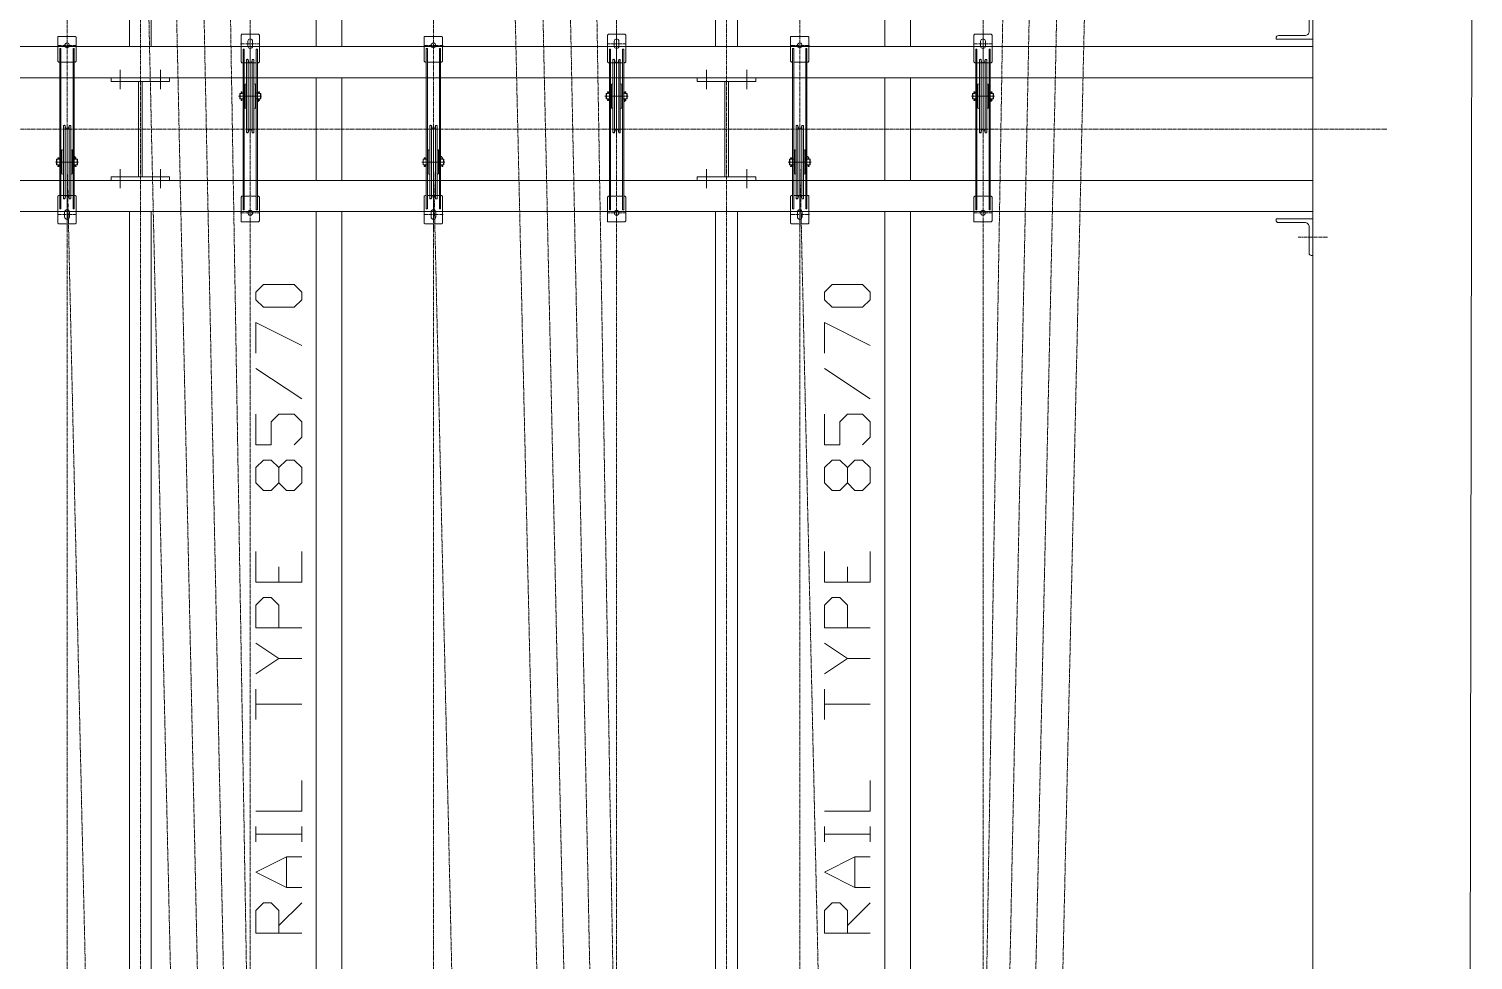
# Model space of a CAD drawing. Header units: millimetres. Extents: x 53635 to 142317, y 101101 to 147193.
# Drawn here: x 73712 to 77653, y 117454 to 119995 of the extents above; entities that cross this region are included whole.
import ezdxf

# ---------------------------------------------------------------- set-up
doc = ezdxf.new("R2010")
doc.units = ezdxf.units.MM
doc.header["$LTSCALE"] = 0.5
doc.header["$MEASUREMENT"] = 0
doc.linetypes.add('AXES2', pattern=[28.575, 19.05, -3.175, 3.175, -3.175])
doc.layers.get('0').update_dxf_attribs({"lineweight": 0})
for name, color, linetype, lineweight in [('-AXE', 1, 'AXES2', 0), ('-beton', 6, 'Continuous', 0), ('-fort', 7, 'Continuous', 0), ('AXE', 1, 'AXES2', 0), ('FORT', 7, 'Continuous', 0)]:
    doc.layers.add(name, color=color, linetype=linetype, lineweight=lineweight)

msp = doc.modelspace()

# ---------------------------------------------------------------- linework, layer by layer
at = {"layer": '-AXE'}
for p, q in [((74015.9, 121723.73), (74015.9, 105730.21)), ((75615.9, 121723.73), (75615.9, 105730.21)), ((70604.5, 119721.59), (77418.31, 119721.59)), ((77175.88, 119426.59), (77256.21, 119426.59))]:
    msp.add_line(p, q, dxfattribs=at)
at = {"layer": '-beton'}
for p, q in [((77626.32, 104896.59), (77653.47, 122516.59)), ((77215.89, 105296.59), (77215.89, 122146.59))]:
    msp.add_line(p, q, dxfattribs=at)
at = {"layer": '-fort'}
for p, q in [((73985.9, 120951.59), (73985.9, 119946.59)), ((74045.9, 120951.59), (74045.9, 119946.59)), ((75585.9, 120951.59), (75585.9, 119946.59)), ((75645.9, 120951.59), (75645.9, 119946.59)), ((70815.89, 119946.59), (77215.89, 119946.59)), ((73960.9, 119883.16), (73960.9, 119830.96)), ((74070.9, 119883.16), (74070.9, 119830.96)), ((75560.9, 119883.16), (75560.9, 119830.96)), ((75670.9, 119883.16), (75670.9, 119830.96)), ((70815.89, 119861.59), (77215.89, 119861.59)), ((73935.9, 119861.59), (73935.9, 119851.59)), ((73935.9, 119851.59), (74095.9, 119851.59)), ((74010.9, 119851.59), (74010.9, 119591.59)), ((74020.9, 119851.59), (74020.9, 119591.59)), ((74095.9, 119861.59), (74095.9, 119851.59)), ((75535.9, 119861.59), (75535.9, 119851.59)), ((75535.9, 119851.59), (75695.9, 119851.59)), ((75610.9, 119851.59), (75610.9, 119591.59)), ((75620.9, 119851.59), (75620.9, 119591.59)), ((75695.9, 119861.59), (75695.9, 119851.59)), ((73960.9, 119560.01), (73960.9, 119612.21)), ((74070.9, 119560.01), (74070.9, 119612.21)), ((75560.9, 119560.01), (75560.9, 119612.21)), ((75670.9, 119560.01), (75670.9, 119612.21)), ((70815.89, 119581.59), (77215.89, 119581.59)), ((73935.9, 119591.59), (74095.9, 119591.59)), ((73935.9, 119581.59), (73935.9, 119591.59)), ((74095.9, 119581.59), (74095.9, 119591.59)), ((75535.9, 119581.59), (75535.9, 119591.59)), ((75535.9, 119591.59), (75695.9, 119591.59)), ((75695.9, 119581.59), (75695.9, 119591.59)), ((70815.89, 119496.59), (77215.89, 119496.59)), ((73985.9, 119496.59), (73985.9, 116946.59)), ((74045.9, 119496.59), (74045.9, 116946.59)), ((75585.9, 119496.59), (75585.9, 116946.59)), ((75645.9, 119496.59), (75645.9, 116946.59))]:
    msp.add_line(p, q, dxfattribs=at)
for points in [[(77205.9, 120060.59, -0.4142136), (77211.9, 120066.59), (77215.9, 120066.59), (77215.9, 119966.59), (77115.9, 119966.59), (77115.9, 119970.59, -0.4142136), (77121.9, 119976.59), (77193.9, 119976.59, 0.4142136), (77205.9, 119988.59)], [(77205.9, 119382.59, 0.4142136), (77211.9, 119376.59), (77215.9, 119376.59), (77215.9, 119476.59), (77115.9, 119476.59), (77115.9, 119472.59, 0.4142136), (77121.9, 119466.59), (77193.9, 119466.59, -0.4142136), (77205.9, 119454.59)]]:
    msp.add_lwpolyline(points, format="xyb", close=True, dxfattribs=at)
at = {"linetype": 'ByBlock', "flags": 128}
for points in [[(74456.36, 119255.96), (74456.36, 119276.79), (74435.53, 119297.63), (74352.19, 119297.63), (74331.36, 119276.79), (74331.36, 119255.96), (74352.19, 119235.13), (74435.53, 119235.13), (74456.36, 119255.96)], [(76008.04, 119255.96), (76008.04, 119276.79), (75987.2, 119297.63), (75903.87, 119297.63), (75883.04, 119276.79), (75883.04, 119255.96), (75903.87, 119235.13), (75987.2, 119235.13), (76008.04, 119255.96)], [(74331.36, 119110.13), (74331.36, 119193.46), (74456.36, 119130.96)], [(75883.04, 119110.13), (75883.04, 119193.46), (76008.04, 119130.96)], [(74456.36, 118985.13), (74331.36, 119068.46)], [(76008.04, 118985.13), (75883.04, 119068.46)], [(74435.53, 118860.13), (74456.36, 118880.96), (74456.36, 118922.63), (74435.53, 118943.46), (74393.86, 118943.46), (74373.03, 118922.63), (74373.03, 118860.13), (74331.36, 118860.13), (74331.36, 118943.46)], [(75987.2, 118860.13), (76008.04, 118880.96), (76008.04, 118922.63), (75987.2, 118943.46), (75945.54, 118943.46), (75924.7, 118922.63), (75924.7, 118860.13), (75883.04, 118860.13), (75883.04, 118943.46)], [(74456.36, 118755.96), (74456.36, 118797.63), (74435.53, 118818.46), (74414.69, 118818.46), (74393.86, 118797.63), (74393.86, 118755.96), (74373.03, 118735.13), (74352.19, 118735.13), (74331.36, 118755.96), (74331.36, 118797.63), (74352.19, 118818.46), (74373.03, 118818.46), (74393.86, 118797.63)], [(76008.04, 118755.96), (76008.04, 118797.63), (75987.2, 118818.46), (75966.37, 118818.46), (75945.54, 118797.63), (75945.54, 118755.96), (75924.7, 118735.13), (75903.87, 118735.13), (75883.04, 118755.96), (75883.04, 118797.63), (75903.87, 118818.46), (75924.7, 118818.46), (75945.54, 118797.63)], [(74456.36, 118568.46), (74456.36, 118485.13), (74331.36, 118485.13), (74331.36, 118568.46)], [(76008.04, 118568.46), (76008.04, 118485.13), (75883.04, 118485.13), (75883.04, 118568.46)], [(74456.36, 118360.13), (74331.36, 118360.13), (74331.36, 118422.63), (74352.19, 118443.46), (74373.03, 118443.46), (74393.86, 118422.63), (74393.86, 118360.13)], [(76008.04, 118360.13), (75883.04, 118360.13), (75883.04, 118422.63), (75903.87, 118443.46), (75924.7, 118443.46), (75945.54, 118422.63), (75945.54, 118360.13)], [(74331.36, 118235.13), (74393.86, 118276.79), (74456.36, 118276.79)], [(75883.04, 118235.13), (75945.54, 118276.79), (76008.04, 118276.79)], [(74456.36, 118151.79), (74331.36, 118151.79)], [(76008.04, 118151.79), (75883.04, 118151.79)], [(74331.36, 117860.13), (74456.36, 117860.13), (74456.36, 117943.46)], [(75883.04, 117860.13), (76008.04, 117860.13), (76008.04, 117943.46)], [(74456.36, 117776.79), (74456.36, 117818.46)], [(76008.04, 117776.79), (76008.04, 117818.46)], [(74456.36, 117651.79), (74414.69, 117651.79), (74331.36, 117693.46), (74414.69, 117735.13), (74456.36, 117735.13)], [(76008.04, 117651.79), (75966.37, 117651.79), (75883.04, 117693.46), (75966.37, 117735.13), (76008.04, 117735.13)], [(74456.36, 117526.79), (74331.36, 117526.79), (74331.36, 117589.29), (74352.19, 117610.13), (74373.03, 117610.13), (74393.86, 117589.29), (74393.86, 117526.79)], [(76008.04, 117526.79), (75883.04, 117526.79), (75883.04, 117589.29), (75903.87, 117610.13), (75924.7, 117610.13), (75945.54, 117589.29), (75945.54, 117526.79)]]:
    msp.add_lwpolyline(points, dxfattribs=at)
at = {"linetype": 'ByBlock'}
for points in [[(74393.86, 118755.96), (74414.69, 118735.13), (74435.53, 118735.13), (74456.36, 118755.96)], [(75945.54, 118755.96), (75966.37, 118735.13), (75987.2, 118735.13), (76008.04, 118755.96)], [(74393.86, 118485.13), (74393.86, 118526.79)], [(75945.54, 118485.13), (75945.54, 118526.79)], [(74393.86, 118276.79), (74331.36, 118318.46)], [(75945.54, 118276.79), (75883.04, 118318.46)], [(74331.36, 118110.13), (74331.36, 118193.46)], [(75883.04, 118110.13), (75883.04, 118193.46)], [(74331.36, 117776.79), (74331.36, 117818.46)], [(74456.36, 117797.63), (74331.36, 117797.63)], [(75883.04, 117776.79), (75883.04, 117818.46)], [(76008.04, 117797.63), (75883.04, 117797.63)], [(74414.69, 117651.79), (74414.69, 117735.13)], [(75966.37, 117651.79), (75966.37, 117735.13)], [(74393.86, 117547.63), (74456.36, 117610.13)], [(75945.54, 117547.63), (76008.04, 117610.13)]]:
    msp.add_lwpolyline(points, dxfattribs=at)
at = {"layer": 'AXE'}
for p, q in [((74315.89, 121521.59), (74315.89, 106721.59)), ((75315.89, 121521.59), (75315.89, 106721.59)), ((76315.89, 121521.59), (76315.89, 106721.59)), ((74315.89, 107811.59), (74007.89, 121409.09)), ((74084.89, 121409.09), (74315.89, 110811.59)), ((74315.89, 113811.59), (74161.89, 121409.09)), ((74238.89, 121409.09), (74315.89, 116811.59)), ((75315.89, 107811.59), (75007.89, 121409.09)), ((75084.89, 121409.09), (75315.89, 110811.59)), ((75315.89, 113811.59), (75161.89, 121409.09)), ((75238.89, 121409.09), (75315.89, 116811.59)), ((76315.89, 107811.59), (76623.89, 121409.09)), ((76546.89, 121409.09), (76315.89, 110811.59)), ((76315.89, 113811.59), (76469.89, 121409.09)), ((76392.89, 121409.09), (76315.89, 116811.59)), ((73815.89, 120721.59), (73815.89, 105921.59)), ((74815.89, 120721.59), (74815.89, 105921.59)), ((75815.89, 120721.59), (75815.89, 105921.59)), ((74315.79, 119879.41), (74315.79, 119994.96)), ((75315.79, 119879.41), (75315.79, 119994.96)), ((76315.79, 119879.41), (76315.79, 119994.96)), ((73842.07, 119950.09), (73789.52, 119950.09)), ((74342.07, 119954.59), (74289.52, 119954.59)), ((74842.07, 119950.09), (74789.52, 119950.09)), ((75342.07, 119954.59), (75289.52, 119954.59)), ((75842.07, 119950.09), (75789.52, 119950.09)), ((76342.07, 119954.59), (76289.52, 119954.59)), ((73815.89, 119631.59), (74123.89, 106034.09)), ((74815.89, 119631.59), (75123.89, 106034.09)), ((75815.89, 119631.59), (76123.89, 106034.09)), ((73815.79, 119563.76), (73815.79, 119448.21)), ((74815.79, 119563.76), (74815.79, 119448.21)), ((75815.79, 119563.76), (75815.79, 119448.21)), ((73842.07, 119488.59), (73789.52, 119488.59)), ((74342.07, 119493.09), (74289.52, 119493.09)), ((74842.07, 119488.59), (74789.52, 119488.59)), ((75342.07, 119493.09), (75289.52, 119493.09)), ((75842.07, 119488.59), (75789.52, 119488.59)), ((76342.07, 119493.09), (76289.52, 119493.09))]:
    msp.add_line(p, q, dxfattribs=at)
at = {"layer": 'FORT'}
for p, q in [((74496.15, 120046.59), (74496.15, 119946.59)), ((74566.15, 120046.59), (74566.15, 119946.59)), ((76047.82, 120046.59), (76047.82, 119946.59)), ((76117.82, 120046.59), (76117.82, 119946.59)), ((73838.29, 119974.59), (73790.79, 119974.59)), ((73790.79, 119974.59), (73790.79, 119907.09)), ((73840.79, 119972.09), (73838.29, 119974.59)), ((73840.79, 119907.09), (73840.79, 119972.09)), ((74290.79, 119978.09), (74293.29, 119980.59)), ((74290.79, 119978.09), (74290.79, 119905.09)), ((74338.29, 119980.59), (74293.29, 119980.59)), ((74309.29, 119948.09), (74309.29, 119961.09)), ((74322.29, 119948.09), (74322.29, 119961.09)), ((74340.79, 119978.09), (74338.29, 119980.59)), ((74340.79, 119905.09), (74340.79, 119978.09)), ((74838.29, 119974.59), (74790.79, 119974.59)), ((74790.79, 119974.59), (74790.79, 119907.09)), ((74840.79, 119972.09), (74838.29, 119974.59)), ((74840.79, 119907.09), (74840.79, 119972.09)), ((75290.79, 119978.09), (75293.29, 119980.59)), ((75290.79, 119978.09), (75290.79, 119905.09)), ((75338.29, 119980.59), (75293.29, 119980.59)), ((75309.29, 119948.09), (75309.29, 119961.09)), ((75322.29, 119948.09), (75322.29, 119961.09)), ((75340.79, 119978.09), (75338.29, 119980.59)), ((75340.79, 119905.09), (75340.79, 119978.09)), ((75838.29, 119974.59), (75790.79, 119974.59)), ((75790.79, 119974.59), (75790.79, 119907.09)), ((75840.79, 119972.09), (75838.29, 119974.59)), ((75840.79, 119907.09), (75840.79, 119972.09)), ((76290.79, 119978.09), (76293.29, 119980.59)), ((76290.79, 119978.09), (76290.79, 119905.09)), ((76338.29, 119980.59), (76293.29, 119980.59)), ((76309.29, 119948.09), (76309.29, 119961.09)), ((76322.29, 119948.09), (76322.29, 119961.09)), ((76340.79, 119978.09), (76338.29, 119980.59)), ((76340.79, 119905.09), (76340.79, 119978.09)), ((73796.29, 119503.59), (73796.29, 119941.59)), ((73799.29, 119941.59), (73796.29, 119941.59)), ((73799.29, 119503.59), (73799.29, 119941.59)), ((73832.29, 119503.59), (73832.29, 119941.59)), ((73835.29, 119941.59), (73832.29, 119941.59)), ((73835.29, 119503.59), (73835.29, 119941.59)), ((74296.29, 119939.59), (74296.29, 119501.59)), ((74296.29, 119939.59), (74299.29, 119939.59)), ((74299.29, 119939.59), (74299.29, 119501.59)), ((74305.89, 119811.59), (74305.89, 119910.59)), ((74306.89, 119911.59), (74309.38, 119911.59)), ((74310.34, 119714.09), (74310.34, 119910.84)), ((74312.03, 119904.55), (74310.34, 119910.84)), ((74319.76, 119904.55), (74321.44, 119910.84)), ((74321.44, 119714.09), (74321.44, 119910.84)), ((74322.41, 119911.59), (74324.89, 119911.59)), ((74325.89, 119712.59), (74325.89, 119910.59)), ((74332.29, 119939.59), (74332.29, 119501.59)), ((74332.29, 119939.59), (74335.29, 119939.59)), ((74335.29, 119939.59), (74335.29, 119501.59)), ((74796.29, 119503.59), (74796.29, 119941.59)), ((74799.29, 119941.59), (74796.29, 119941.59)), ((74799.29, 119503.59), (74799.29, 119941.59)), ((74832.29, 119503.59), (74832.29, 119941.59)), ((74835.29, 119941.59), (74832.29, 119941.59)), ((74835.29, 119503.59), (74835.29, 119941.59)), ((75296.29, 119939.59), (75296.29, 119501.59)), ((75296.29, 119939.59), (75299.29, 119939.59)), ((75299.29, 119939.59), (75299.29, 119501.59)), ((75305.89, 119811.59), (75305.89, 119910.59)), ((75306.89, 119911.59), (75309.38, 119911.59)), ((75310.34, 119714.09), (75310.34, 119910.84)), ((75312.03, 119904.55), (75310.34, 119910.84)), ((75319.76, 119904.55), (75321.44, 119910.84)), ((75321.44, 119714.09), (75321.44, 119910.84)), ((75322.41, 119911.59), (75324.89, 119911.59)), ((75325.89, 119712.59), (75325.89, 119910.59)), ((75332.29, 119939.59), (75332.29, 119501.59)), ((75332.29, 119939.59), (75335.29, 119939.59)), ((75335.29, 119939.59), (75335.29, 119501.59)), ((75796.29, 119503.59), (75796.29, 119941.59)), ((75799.29, 119941.59), (75796.29, 119941.59)), ((75799.29, 119503.59), (75799.29, 119941.59)), ((75832.29, 119503.59), (75832.29, 119941.59)), ((75835.29, 119941.59), (75832.29, 119941.59)), ((75835.29, 119503.59), (75835.29, 119941.59)), ((76296.29, 119939.59), (76296.29, 119501.59)), ((76296.29, 119939.59), (76299.29, 119939.59)), ((76299.29, 119939.59), (76299.29, 119501.59)), ((76305.89, 119811.59), (76305.89, 119910.59)), ((76306.89, 119911.59), (76309.38, 119911.59)), ((76310.34, 119714.09), (76310.34, 119910.84)), ((76312.03, 119904.55), (76310.34, 119910.84)), ((76319.76, 119904.55), (76321.44, 119910.84)), ((76321.44, 119714.09), (76321.44, 119910.84)), ((76322.41, 119911.59), (76324.89, 119911.59)), ((76325.89, 119712.59), (76325.89, 119910.59)), ((76332.29, 119939.59), (76332.29, 119501.59)), ((76332.29, 119939.59), (76335.29, 119939.59)), ((76335.29, 119939.59), (76335.29, 119501.59)), ((73793.29, 119904.59), (73790.79, 119907.09)), ((73793.29, 119904.59), (73796.29, 119904.59)), ((73799.29, 119904.59), (73832.29, 119904.59)), ((73835.29, 119904.59), (73838.29, 119904.59)), ((73838.29, 119904.59), (73840.79, 119907.09)), ((74293.29, 119902.59), (74290.79, 119905.09)), ((74293.29, 119902.59), (74296.29, 119902.59)), ((74299.29, 119902.59), (74332.29, 119902.59)), ((74335.29, 119902.59), (74338.29, 119902.59)), ((74338.29, 119902.59), (74340.79, 119905.09)), ((74793.29, 119904.59), (74790.79, 119907.09)), ((74793.29, 119904.59), (74796.29, 119904.59)), ((74799.29, 119904.59), (74832.29, 119904.59)), ((74835.29, 119904.59), (74838.29, 119904.59)), ((74838.29, 119904.59), (74840.79, 119907.09)), ((75293.29, 119902.59), (75290.79, 119905.09)), ((75293.29, 119902.59), (75296.29, 119902.59)), ((75299.29, 119902.59), (75332.29, 119902.59)), ((75335.29, 119902.59), (75338.29, 119902.59)), ((75338.29, 119902.59), (75340.79, 119905.09)), ((75793.29, 119904.59), (75790.79, 119907.09)), ((75793.29, 119904.59), (75796.29, 119904.59)), ((75799.29, 119904.59), (75832.29, 119904.59)), ((75835.29, 119904.59), (75838.29, 119904.59)), ((75838.29, 119904.59), (75840.79, 119907.09)), ((76293.29, 119902.59), (76290.79, 119905.09)), ((76293.29, 119902.59), (76296.29, 119902.59)), ((76299.29, 119902.59), (76332.29, 119902.59)), ((76335.29, 119902.59), (76338.29, 119902.59)), ((76338.29, 119902.59), (76340.79, 119905.09)), ((74301.89, 119844.09), (74305.89, 119845.16)), ((74301.89, 119811.59), (74301.89, 119844.09)), ((74329.89, 119844.09), (74325.89, 119845.16)), ((74329.89, 119811.59), (74329.89, 119844.09)), ((74496.15, 119861.59), (74496.15, 119581.59)), ((74566.15, 119861.59), (74566.15, 119581.59)), ((75301.89, 119844.09), (75305.89, 119845.16)), ((75301.89, 119811.59), (75301.89, 119844.09)), ((75329.89, 119844.09), (75325.89, 119845.16)), ((75329.89, 119811.59), (75329.89, 119844.09)), ((76047.82, 119861.59), (76047.82, 119581.59)), ((76117.82, 119861.59), (76117.82, 119581.59)), ((76301.89, 119844.09), (76305.89, 119845.16)), ((76301.89, 119811.59), (76301.89, 119844.09)), ((76329.89, 119844.09), (76325.89, 119845.16)), ((76329.89, 119811.59), (76329.89, 119844.09)), ((74288.24, 119819.09), (74287.39, 119818.21)), ((74287.39, 119818.21), (74287.39, 119804.96)), ((74288.24, 119804.09), (74287.39, 119804.96)), ((74288.24, 119804.09), (74288.24, 119819.09)), ((74293.39, 119819.09), (74288.24, 119819.09)), ((74293.39, 119804.09), (74288.24, 119804.09)), ((74290.68, 119823.41), (74290.68, 119822.6)), ((74293.36, 119823.41), (74290.68, 119823.41)), ((74290.68, 119822.6), (74292.6, 119822.6)), ((74292.6, 119821.36), (74290.68, 119819.94)), ((74290.68, 119819.94), (74291.18, 119819.1)), ((74290.68, 119803.23), (74291.18, 119804.07)), ((74292.6, 119801.81), (74290.68, 119803.23)), ((74290.68, 119800.57), (74292.6, 119800.57)), ((74290.68, 119799.76), (74290.68, 119800.57)), ((74293.36, 119799.76), (74290.68, 119799.76)), ((74291.23, 119819.18), (74293.36, 119820.68)), ((74291.23, 119803.99), (74293.36, 119802.49)), ((74292.6, 119822.6), (74292.6, 119821.36)), ((74292.6, 119800.57), (74292.6, 119801.81)), ((74293.36, 119820.68), (74293.36, 119823.41)), ((74293.36, 119802.49), (74293.36, 119799.76)), ((74299.39, 119819.19), (74293.39, 119819.19)), ((74299.39, 119803.99), (74293.39, 119803.99)), ((74301.99, 119823.09), (74299.49, 119823.09)), ((74301.99, 119800.09), (74299.49, 119800.09)), ((74301.89, 119811.59), (74301.89, 119779.09)), ((74305.89, 119811.59), (74305.89, 119712.59)), ((74329.79, 119823.09), (74332.29, 119823.09)), ((74329.79, 119800.09), (74332.29, 119800.09)), ((74329.89, 119811.59), (74329.89, 119779.09)), ((74338.39, 119819.19), (74332.39, 119819.19)), ((74338.39, 119803.99), (74332.39, 119803.99)), ((74338.39, 119796.59), (74335.39, 119796.59)), ((74343.55, 119819.09), (74338.39, 119819.09)), ((74343.55, 119804.09), (74338.39, 119804.09)), ((74338.39, 119797.08), (74338.39, 119803.98)), ((74338.43, 119820.57), (74338.43, 119823.31)), ((74338.43, 119823.31), (74341.11, 119823.31)), ((74340.56, 119819.08), (74338.43, 119820.57)), ((74340.56, 119803.88), (74338.43, 119802.38)), ((74338.43, 119802.38), (74338.43, 119799.65)), ((74338.43, 119799.65), (74341.11, 119799.65)), ((74339.19, 119822.49), (74339.19, 119821.26)), ((74341.11, 119822.49), (74339.19, 119822.49)), ((74339.19, 119821.26), (74341.11, 119819.84)), ((74339.19, 119801.7), (74341.11, 119803.12)), ((74339.19, 119800.46), (74339.19, 119801.7)), ((74341.11, 119800.46), (74339.19, 119800.46)), ((74341.11, 119819.84), (74340.61, 119819)), ((74341.11, 119803.12), (74340.61, 119803.96)), ((74341.11, 119823.31), (74341.11, 119822.49)), ((74341.11, 119799.65), (74341.11, 119800.46)), ((74343.55, 119804.09), (74343.55, 119819.09)), ((74343.55, 119804.09), (74343.55, 119819.09)), ((74343.55, 119819.09), (74344.39, 119818.21)), ((74343.55, 119804.09), (74344.39, 119804.96)), ((74344.39, 119818.21), (74344.39, 119804.96)), ((75288.24, 119819.09), (75287.39, 119818.21)), ((75287.39, 119818.21), (75287.39, 119804.96)), ((75288.24, 119804.09), (75287.39, 119804.96)), ((75288.24, 119804.09), (75288.24, 119819.09)), ((75293.39, 119819.09), (75288.24, 119819.09)), ((75293.39, 119804.09), (75288.24, 119804.09)), ((75290.68, 119823.41), (75290.68, 119822.6)), ((75293.36, 119823.41), (75290.68, 119823.41)), ((75290.68, 119822.6), (75292.6, 119822.6)), ((75292.6, 119821.36), (75290.68, 119819.94)), ((75290.68, 119819.94), (75291.18, 119819.1)), ((75290.68, 119803.23), (75291.18, 119804.07)), ((75292.6, 119801.81), (75290.68, 119803.23)), ((75290.68, 119800.57), (75292.6, 119800.57)), ((75290.68, 119799.76), (75290.68, 119800.57)), ((75293.36, 119799.76), (75290.68, 119799.76)), ((75291.23, 119819.18), (75293.36, 119820.68)), ((75291.23, 119803.99), (75293.36, 119802.49)), ((75292.6, 119822.6), (75292.6, 119821.36)), ((75292.6, 119800.57), (75292.6, 119801.81)), ((75293.36, 119820.68), (75293.36, 119823.41)), ((75293.36, 119802.49), (75293.36, 119799.76)), ((75299.39, 119819.19), (75293.39, 119819.19)), ((75299.39, 119803.99), (75293.39, 119803.99)), ((75301.99, 119823.09), (75299.49, 119823.09)), ((75301.99, 119800.09), (75299.49, 119800.09)), ((75301.89, 119811.59), (75301.89, 119779.09)), ((75305.89, 119811.59), (75305.89, 119712.59)), ((75329.79, 119823.09), (75332.29, 119823.09)), ((75329.79, 119800.09), (75332.29, 119800.09)), ((75329.89, 119811.59), (75329.89, 119779.09)), ((75338.39, 119819.19), (75332.39, 119819.19)), ((75338.39, 119803.99), (75332.39, 119803.99)), ((75338.39, 119796.59), (75335.39, 119796.59)), ((75343.55, 119819.09), (75338.39, 119819.09)), ((75343.55, 119804.09), (75338.39, 119804.09)), ((75338.39, 119797.08), (75338.39, 119803.98)), ((75338.43, 119820.57), (75338.43, 119823.31)), ((75338.43, 119823.31), (75341.11, 119823.31)), ((75340.56, 119819.08), (75338.43, 119820.57)), ((75340.56, 119803.88), (75338.43, 119802.38)), ((75338.43, 119802.38), (75338.43, 119799.65)), ((75338.43, 119799.65), (75341.11, 119799.65)), ((75339.19, 119822.49), (75339.19, 119821.26)), ((75341.11, 119822.49), (75339.19, 119822.49)), ((75339.19, 119821.26), (75341.11, 119819.84)), ((75339.19, 119801.7), (75341.11, 119803.12)), ((75339.19, 119800.46), (75339.19, 119801.7)), ((75341.11, 119800.46), (75339.19, 119800.46)), ((75341.11, 119819.84), (75340.61, 119819)), ((75341.11, 119803.12), (75340.61, 119803.96)), ((75341.11, 119823.31), (75341.11, 119822.49)), ((75341.11, 119799.65), (75341.11, 119800.46)), ((75343.55, 119804.09), (75343.55, 119819.09)), ((75343.55, 119804.09), (75343.55, 119819.09)), ((75343.55, 119819.09), (75344.39, 119818.21)), ((75343.55, 119804.09), (75344.39, 119804.96)), ((75344.39, 119818.21), (75344.39, 119804.96)), ((76288.24, 119819.09), (76287.39, 119818.21)), ((76287.39, 119818.21), (76287.39, 119804.96)), ((76288.24, 119804.09), (76287.39, 119804.96)), ((76288.24, 119804.09), (76288.24, 119819.09)), ((76293.39, 119819.09), (76288.24, 119819.09)), ((76293.39, 119804.09), (76288.24, 119804.09)), ((76290.68, 119823.41), (76290.68, 119822.6)), ((76293.36, 119823.41), (76290.68, 119823.41)), ((76290.68, 119822.6), (76292.6, 119822.6)), ((76292.6, 119821.36), (76290.68, 119819.94)), ((76290.68, 119819.94), (76291.18, 119819.1)), ((76290.68, 119803.23), (76291.18, 119804.07)), ((76292.6, 119801.81), (76290.68, 119803.23)), ((76290.68, 119800.57), (76292.6, 119800.57)), ((76290.68, 119799.76), (76290.68, 119800.57)), ((76293.36, 119799.76), (76290.68, 119799.76)), ((76291.23, 119819.18), (76293.36, 119820.68)), ((76291.23, 119803.99), (76293.36, 119802.49)), ((76292.6, 119822.6), (76292.6, 119821.36)), ((76292.6, 119800.57), (76292.6, 119801.81)), ((76293.36, 119820.68), (76293.36, 119823.41)), ((76293.36, 119802.49), (76293.36, 119799.76)), ((76299.39, 119819.19), (76293.39, 119819.19)), ((76299.39, 119803.99), (76293.39, 119803.99)), ((76301.99, 119823.09), (76299.49, 119823.09)), ((76301.99, 119800.09), (76299.49, 119800.09)), ((76301.89, 119811.59), (76301.89, 119779.09)), ((76305.89, 119811.59), (76305.89, 119712.59)), ((76329.79, 119823.09), (76332.29, 119823.09)), ((76329.79, 119800.09), (76332.29, 119800.09)), ((76329.89, 119811.59), (76329.89, 119779.09)), ((76338.39, 119819.19), (76332.39, 119819.19)), ((76338.39, 119803.99), (76332.39, 119803.99)), ((76338.39, 119796.59), (76335.39, 119796.59)), ((76343.55, 119819.09), (76338.39, 119819.09)), ((76343.55, 119804.09), (76338.39, 119804.09)), ((76338.39, 119797.08), (76338.39, 119803.98)), ((76338.43, 119820.57), (76338.43, 119823.31)), ((76338.43, 119823.31), (76341.11, 119823.31)), ((76340.56, 119819.08), (76338.43, 119820.57)), ((76340.56, 119803.88), (76338.43, 119802.38)), ((76338.43, 119802.38), (76338.43, 119799.65)), ((76338.43, 119799.65), (76341.11, 119799.65)), ((76339.19, 119822.49), (76339.19, 119821.26)), ((76341.11, 119822.49), (76339.19, 119822.49)), ((76339.19, 119821.26), (76341.11, 119819.84)), ((76339.19, 119801.7), (76341.11, 119803.12)), ((76339.19, 119800.46), (76339.19, 119801.7)), ((76341.11, 119800.46), (76339.19, 119800.46)), ((76341.11, 119819.84), (76340.61, 119819)), ((76341.11, 119803.12), (76340.61, 119803.96)), ((76341.11, 119823.31), (76341.11, 119822.49)), ((76341.11, 119799.65), (76341.11, 119800.46)), ((76343.55, 119804.09), (76343.55, 119819.09)), ((76343.55, 119804.09), (76343.55, 119819.09)), ((76343.55, 119819.09), (76344.39, 119818.21)), ((76343.55, 119804.09), (76344.39, 119804.96)), ((76344.39, 119818.21), (76344.39, 119804.96)), ((74301.89, 119779.09), (74305.89, 119778.01)), ((74305.89, 119778.01), (74305.89, 119739.84)), ((74329.89, 119779.09), (74325.89, 119778.01)), ((75301.89, 119779.09), (75305.89, 119778.01)), ((75305.89, 119778.01), (75305.89, 119739.84)), ((75329.89, 119779.09), (75325.89, 119778.01)), ((76301.89, 119779.09), (76305.89, 119778.01)), ((76305.89, 119778.01), (76305.89, 119739.84)), ((76329.89, 119779.09), (76325.89, 119778.01)), ((73805.89, 119631.59), (73805.89, 119730.59)), ((73806.89, 119731.59), (73809.38, 119731.59)), ((73812.03, 119724.55), (73810.34, 119730.84)), ((73810.34, 119729.09), (73810.34, 119532.33)), ((73819.76, 119724.55), (73821.44, 119730.84)), ((73821.44, 119729.09), (73821.44, 119532.33)), ((73822.41, 119731.59), (73824.89, 119731.59)), ((73825.89, 119730.59), (73825.89, 119532.59)), ((74306.89, 119711.59), (74309.38, 119711.59)), ((74312.03, 119718.62), (74310.34, 119712.33)), ((74319.76, 119718.62), (74321.44, 119712.33)), ((74322.41, 119711.59), (74324.89, 119711.59)), ((74805.89, 119631.59), (74805.89, 119730.59)), ((74806.89, 119731.59), (74809.38, 119731.59)), ((74812.03, 119724.55), (74810.34, 119730.84)), ((74810.34, 119729.09), (74810.34, 119532.33)), ((74819.76, 119724.55), (74821.44, 119730.84)), ((74821.44, 119729.09), (74821.44, 119532.33)), ((74822.41, 119731.59), (74824.89, 119731.59)), ((74825.89, 119730.59), (74825.89, 119532.59)), ((75306.89, 119711.59), (75309.38, 119711.59)), ((75312.03, 119718.62), (75310.34, 119712.33)), ((75319.76, 119718.62), (75321.44, 119712.33)), ((75322.41, 119711.59), (75324.89, 119711.59)), ((75805.89, 119631.59), (75805.89, 119730.59)), ((75806.89, 119731.59), (75809.38, 119731.59)), ((75812.03, 119724.55), (75810.34, 119730.84)), ((75810.34, 119729.09), (75810.34, 119532.33)), ((75819.76, 119724.55), (75821.44, 119730.84)), ((75821.44, 119729.09), (75821.44, 119532.33)), ((75822.41, 119731.59), (75824.89, 119731.59)), ((75825.89, 119730.59), (75825.89, 119532.59)), ((76306.89, 119711.59), (76309.38, 119711.59)), ((76312.03, 119718.62), (76310.34, 119712.33)), ((76319.76, 119718.62), (76321.44, 119712.33)), ((76322.41, 119711.59), (76324.89, 119711.59)), ((73805.89, 119665.16), (73805.89, 119703.33)), ((74805.89, 119665.16), (74805.89, 119703.33)), ((75805.89, 119665.16), (75805.89, 119703.33)), ((73788.24, 119639.09), (73787.39, 119638.21)), ((73787.39, 119624.96), (73787.39, 119638.21)), ((73788.24, 119639.09), (73788.24, 119624.09)), ((73793.39, 119639.09), (73788.24, 119639.09)), ((73793.36, 119643.41), (73790.68, 119643.41)), ((73790.68, 119643.41), (73790.68, 119642.6)), ((73790.68, 119642.6), (73792.6, 119642.6)), ((73792.6, 119641.36), (73790.68, 119639.94)), ((73790.68, 119639.94), (73791.18, 119639.1)), ((73791.23, 119639.18), (73793.36, 119640.68)), ((73792.6, 119642.6), (73792.6, 119641.36)), ((73793.36, 119640.68), (73793.36, 119643.41)), ((73799.39, 119639.19), (73793.39, 119639.19)), ((73801.99, 119643.09), (73799.49, 119643.09)), ((73801.89, 119664.09), (73805.89, 119665.16)), ((73801.89, 119631.59), (73801.89, 119664.09)), ((73829.89, 119664.09), (73825.89, 119665.16)), ((73829.79, 119643.09), (73832.29, 119643.09)), ((73829.89, 119631.59), (73829.89, 119664.09)), ((73838.39, 119639.19), (73832.39, 119639.19)), ((73838.39, 119646.59), (73835.39, 119646.59)), ((73838.39, 119646.09), (73838.39, 119639.19)), ((73843.55, 119639.09), (73838.39, 119639.09)), ((73838.43, 119640.79), (73838.43, 119643.52)), ((73838.43, 119643.52), (73841.11, 119643.52)), ((73840.56, 119639.29), (73838.43, 119640.79)), ((73839.19, 119642.71), (73839.19, 119641.47)), ((73841.11, 119642.71), (73839.19, 119642.71)), ((73839.19, 119641.47), (73841.11, 119640.05)), ((73841.11, 119640.05), (73840.61, 119639.21)), ((73841.11, 119643.52), (73841.11, 119642.71)), ((73843.55, 119639.09), (73843.55, 119624.09)), ((73843.55, 119639.09), (73843.55, 119624.09)), ((73843.55, 119639.09), (73844.39, 119638.21)), ((73844.39, 119624.96), (73844.39, 119638.21)), ((74788.24, 119639.09), (74787.39, 119638.21)), ((74787.39, 119624.96), (74787.39, 119638.21)), ((74788.24, 119639.09), (74788.24, 119624.09)), ((74793.39, 119639.09), (74788.24, 119639.09)), ((74793.36, 119643.41), (74790.68, 119643.41)), ((74790.68, 119643.41), (74790.68, 119642.6)), ((74790.68, 119642.6), (74792.6, 119642.6)), ((74792.6, 119641.36), (74790.68, 119639.94)), ((74790.68, 119639.94), (74791.18, 119639.1)), ((74791.23, 119639.18), (74793.36, 119640.68)), ((74792.6, 119642.6), (74792.6, 119641.36)), ((74793.36, 119640.68), (74793.36, 119643.41)), ((74799.39, 119639.19), (74793.39, 119639.19)), ((74801.99, 119643.09), (74799.49, 119643.09)), ((74801.89, 119664.09), (74805.89, 119665.16)), ((74801.89, 119631.59), (74801.89, 119664.09)), ((74829.89, 119664.09), (74825.89, 119665.16)), ((74829.79, 119643.09), (74832.29, 119643.09)), ((74829.89, 119631.59), (74829.89, 119664.09)), ((74838.39, 119639.19), (74832.39, 119639.19)), ((74838.39, 119646.59), (74835.39, 119646.59)), ((74838.39, 119646.09), (74838.39, 119639.19)), ((74843.55, 119639.09), (74838.39, 119639.09)), ((74838.43, 119640.79), (74838.43, 119643.52)), ((74838.43, 119643.52), (74841.11, 119643.52)), ((74840.56, 119639.29), (74838.43, 119640.79)), ((74839.19, 119642.71), (74839.19, 119641.47)), ((74841.11, 119642.71), (74839.19, 119642.71)), ((74839.19, 119641.47), (74841.11, 119640.05)), ((74841.11, 119640.05), (74840.61, 119639.21)), ((74841.11, 119643.52), (74841.11, 119642.71)), ((74843.55, 119639.09), (74843.55, 119624.09)), ((74843.55, 119639.09), (74843.55, 119624.09)), ((74843.55, 119639.09), (74844.39, 119638.21)), ((74844.39, 119624.96), (74844.39, 119638.21)), ((75788.24, 119639.09), (75787.39, 119638.21)), ((75787.39, 119624.96), (75787.39, 119638.21)), ((75788.24, 119639.09), (75788.24, 119624.09)), ((75793.39, 119639.09), (75788.24, 119639.09)), ((75793.36, 119643.41), (75790.68, 119643.41)), ((75790.68, 119643.41), (75790.68, 119642.6)), ((75790.68, 119642.6), (75792.6, 119642.6)), ((75792.6, 119641.36), (75790.68, 119639.94)), ((75790.68, 119639.94), (75791.18, 119639.1)), ((75791.23, 119639.18), (75793.36, 119640.68)), ((75792.6, 119642.6), (75792.6, 119641.36)), ((75793.36, 119640.68), (75793.36, 119643.41)), ((75799.39, 119639.19), (75793.39, 119639.19)), ((75801.99, 119643.09), (75799.49, 119643.09)), ((75801.89, 119664.09), (75805.89, 119665.16)), ((75801.89, 119631.59), (75801.89, 119664.09)), ((75829.89, 119664.09), (75825.89, 119665.16)), ((75829.79, 119643.09), (75832.29, 119643.09)), ((75829.89, 119631.59), (75829.89, 119664.09)), ((75838.39, 119639.19), (75832.39, 119639.19)), ((75838.39, 119646.59), (75835.39, 119646.59)), ((75838.39, 119646.09), (75838.39, 119639.19)), ((75843.55, 119639.09), (75838.39, 119639.09)), ((75838.43, 119640.79), (75838.43, 119643.52)), ((75838.43, 119643.52), (75841.11, 119643.52)), ((75840.56, 119639.29), (75838.43, 119640.79)), ((75839.19, 119642.71), (75839.19, 119641.47)), ((75841.11, 119642.71), (75839.19, 119642.71)), ((75839.19, 119641.47), (75841.11, 119640.05)), ((75841.11, 119640.05), (75840.61, 119639.21)), ((75841.11, 119643.52), (75841.11, 119642.71)), ((75843.55, 119639.09), (75843.55, 119624.09)), ((75843.55, 119639.09), (75843.55, 119624.09)), ((75843.55, 119639.09), (75844.39, 119638.21)), ((75844.39, 119624.96), (75844.39, 119638.21)), ((73788.24, 119624.09), (73787.39, 119624.96)), ((73793.39, 119624.09), (73788.24, 119624.09)), ((73790.68, 119623.23), (73791.18, 119624.07)), ((73792.6, 119621.81), (73790.68, 119623.23)), ((73790.68, 119619.76), (73790.68, 119620.57)), ((73790.68, 119620.57), (73792.6, 119620.57)), ((73793.36, 119619.76), (73790.68, 119619.76)), ((73791.23, 119623.99), (73793.36, 119622.49)), ((73792.6, 119620.57), (73792.6, 119621.81)), ((73793.36, 119622.49), (73793.36, 119619.76)), ((73799.39, 119623.99), (73793.39, 119623.99)), ((73801.99, 119620.09), (73799.49, 119620.09)), ((73801.89, 119631.59), (73801.89, 119599.09)), ((73801.89, 119599.09), (73805.89, 119598.01)), ((73805.89, 119631.59), (73805.89, 119532.59)), ((73829.89, 119599.09), (73825.89, 119598.01)), ((73829.79, 119620.09), (73832.29, 119620.09)), ((73829.89, 119631.59), (73829.89, 119599.09)), ((73838.39, 119623.99), (73832.39, 119623.99)), ((73843.55, 119624.09), (73838.39, 119624.09)), ((73840.56, 119624.09), (73838.43, 119622.6)), ((73838.43, 119622.6), (73838.43, 119619.86)), ((73838.43, 119619.86), (73841.11, 119619.86)), ((73839.19, 119621.91), (73841.11, 119623.33)), ((73839.19, 119620.68), (73839.19, 119621.91)), ((73841.11, 119620.68), (73839.19, 119620.68)), ((73841.11, 119623.33), (73840.61, 119624.17)), ((73841.11, 119619.86), (73841.11, 119620.68)), ((73843.55, 119624.09), (73844.39, 119624.96)), ((74788.24, 119624.09), (74787.39, 119624.96)), ((74793.39, 119624.09), (74788.24, 119624.09)), ((74790.68, 119623.23), (74791.18, 119624.07)), ((74792.6, 119621.81), (74790.68, 119623.23)), ((74790.68, 119619.76), (74790.68, 119620.57)), ((74790.68, 119620.57), (74792.6, 119620.57)), ((74793.36, 119619.76), (74790.68, 119619.76)), ((74791.23, 119623.99), (74793.36, 119622.49)), ((74792.6, 119620.57), (74792.6, 119621.81)), ((74793.36, 119622.49), (74793.36, 119619.76)), ((74799.39, 119623.99), (74793.39, 119623.99)), ((74801.99, 119620.09), (74799.49, 119620.09)), ((74801.89, 119631.59), (74801.89, 119599.09)), ((74801.89, 119599.09), (74805.89, 119598.01)), ((74805.89, 119631.59), (74805.89, 119532.59)), ((74829.89, 119599.09), (74825.89, 119598.01)), ((74829.79, 119620.09), (74832.29, 119620.09)), ((74829.89, 119631.59), (74829.89, 119599.09)), ((74838.39, 119623.99), (74832.39, 119623.99)), ((74843.55, 119624.09), (74838.39, 119624.09)), ((74840.56, 119624.09), (74838.43, 119622.6)), ((74838.43, 119622.6), (74838.43, 119619.86)), ((74838.43, 119619.86), (74841.11, 119619.86)), ((74839.19, 119621.91), (74841.11, 119623.33)), ((74839.19, 119620.68), (74839.19, 119621.91)), ((74841.11, 119620.68), (74839.19, 119620.68)), ((74841.11, 119623.33), (74840.61, 119624.17)), ((74841.11, 119619.86), (74841.11, 119620.68)), ((74843.55, 119624.09), (74844.39, 119624.96)), ((75788.24, 119624.09), (75787.39, 119624.96)), ((75793.39, 119624.09), (75788.24, 119624.09)), ((75790.68, 119623.23), (75791.18, 119624.07)), ((75792.6, 119621.81), (75790.68, 119623.23)), ((75790.68, 119619.76), (75790.68, 119620.57)), ((75790.68, 119620.57), (75792.6, 119620.57)), ((75793.36, 119619.76), (75790.68, 119619.76)), ((75791.23, 119623.99), (75793.36, 119622.49)), ((75792.6, 119620.57), (75792.6, 119621.81)), ((75793.36, 119622.49), (75793.36, 119619.76)), ((75799.39, 119623.99), (75793.39, 119623.99)), ((75801.99, 119620.09), (75799.49, 119620.09)), ((75801.89, 119631.59), (75801.89, 119599.09)), ((75801.89, 119599.09), (75805.89, 119598.01)), ((75805.89, 119631.59), (75805.89, 119532.59)), ((75829.89, 119599.09), (75825.89, 119598.01)), ((75829.79, 119620.09), (75832.29, 119620.09)), ((75829.89, 119631.59), (75829.89, 119599.09)), ((75838.39, 119623.99), (75832.39, 119623.99)), ((75843.55, 119624.09), (75838.39, 119624.09)), ((75840.56, 119624.09), (75838.43, 119622.6)), ((75838.43, 119622.6), (75838.43, 119619.86)), ((75838.43, 119619.86), (75841.11, 119619.86)), ((75839.19, 119621.91), (75841.11, 119623.33)), ((75839.19, 119620.68), (75839.19, 119621.91)), ((75841.11, 119620.68), (75839.19, 119620.68)), ((75841.11, 119623.33), (75840.61, 119624.17)), ((75841.11, 119619.86), (75841.11, 119620.68)), ((75843.55, 119624.09), (75844.39, 119624.96)), ((73793.29, 119540.59), (73790.79, 119538.09)), ((73790.79, 119465.09), (73790.79, 119538.09)), ((73793.29, 119540.59), (73796.29, 119540.59)), ((73799.29, 119540.59), (73832.29, 119540.59)), ((73806.89, 119531.59), (73809.38, 119531.59)), ((73812.03, 119538.62), (73810.34, 119532.33)), ((73819.76, 119538.62), (73821.44, 119532.33)), ((73822.41, 119531.59), (73824.89, 119531.59)), ((73835.29, 119540.59), (73838.29, 119540.59)), ((73838.29, 119540.59), (73840.79, 119538.09)), ((73840.79, 119538.09), (73840.79, 119465.09)), ((74293.29, 119538.59), (74290.79, 119536.09)), ((74290.79, 119468.59), (74290.79, 119536.09)), ((74293.29, 119538.59), (74296.29, 119538.59)), ((74299.29, 119538.59), (74332.29, 119538.59)), ((74335.29, 119538.59), (74338.29, 119538.59)), ((74338.29, 119538.59), (74340.79, 119536.09)), ((74340.79, 119536.09), (74340.79, 119471.09)), ((74793.29, 119540.59), (74790.79, 119538.09)), ((74790.79, 119465.09), (74790.79, 119538.09)), ((74793.29, 119540.59), (74796.29, 119540.59)), ((74799.29, 119540.59), (74832.29, 119540.59)), ((74806.89, 119531.59), (74809.38, 119531.59)), ((74812.03, 119538.62), (74810.34, 119532.33)), ((74819.76, 119538.62), (74821.44, 119532.33)), ((74822.41, 119531.59), (74824.89, 119531.59)), ((74835.29, 119540.59), (74838.29, 119540.59)), ((74838.29, 119540.59), (74840.79, 119538.09)), ((74840.79, 119538.09), (74840.79, 119465.09)), ((75293.29, 119538.59), (75290.79, 119536.09)), ((75290.79, 119468.59), (75290.79, 119536.09)), ((75293.29, 119538.59), (75296.29, 119538.59)), ((75299.29, 119538.59), (75332.29, 119538.59)), ((75335.29, 119538.59), (75338.29, 119538.59)), ((75338.29, 119538.59), (75340.79, 119536.09)), ((75340.79, 119536.09), (75340.79, 119471.09)), ((75793.29, 119540.59), (75790.79, 119538.09)), ((75790.79, 119465.09), (75790.79, 119538.09)), ((75793.29, 119540.59), (75796.29, 119540.59)), ((75799.29, 119540.59), (75832.29, 119540.59)), ((75806.89, 119531.59), (75809.38, 119531.59)), ((75812.03, 119538.62), (75810.34, 119532.33)), ((75819.76, 119538.62), (75821.44, 119532.33)), ((75822.41, 119531.59), (75824.89, 119531.59)), ((75835.29, 119540.59), (75838.29, 119540.59)), ((75838.29, 119540.59), (75840.79, 119538.09)), ((75840.79, 119538.09), (75840.79, 119465.09)), ((76293.29, 119538.59), (76290.79, 119536.09)), ((76290.79, 119468.59), (76290.79, 119536.09)), ((76293.29, 119538.59), (76296.29, 119538.59)), ((76299.29, 119538.59), (76332.29, 119538.59)), ((76335.29, 119538.59), (76338.29, 119538.59)), ((76338.29, 119538.59), (76340.79, 119536.09)), ((76340.79, 119536.09), (76340.79, 119471.09)), ((73796.29, 119503.59), (73799.29, 119503.59)), ((73809.29, 119495.09), (73809.29, 119482.09)), ((73822.29, 119495.09), (73822.29, 119482.09)), ((73832.29, 119503.59), (73835.29, 119503.59)), ((74299.29, 119501.59), (74296.29, 119501.59)), ((74335.29, 119501.59), (74332.29, 119501.59)), ((74496.15, 116946.59), (74496.15, 119496.59)), ((74566.15, 116946.59), (74566.15, 119496.59)), ((74796.29, 119503.59), (74799.29, 119503.59)), ((74809.29, 119495.09), (74809.29, 119482.09)), ((74822.29, 119495.09), (74822.29, 119482.09)), ((74832.29, 119503.59), (74835.29, 119503.59)), ((75299.29, 119501.59), (75296.29, 119501.59)), ((75335.29, 119501.59), (75332.29, 119501.59)), ((75796.29, 119503.59), (75799.29, 119503.59)), ((75809.29, 119495.09), (75809.29, 119482.09)), ((75822.29, 119495.09), (75822.29, 119482.09)), ((75832.29, 119503.59), (75835.29, 119503.59)), ((76047.82, 116946.59), (76047.82, 119496.59)), ((76117.82, 116946.59), (76117.82, 119496.59)), ((76299.29, 119501.59), (76296.29, 119501.59)), ((76335.29, 119501.59), (76332.29, 119501.59)), ((73790.79, 119465.09), (73793.29, 119462.59)), ((73838.29, 119462.59), (73793.29, 119462.59)), ((73840.79, 119465.09), (73838.29, 119462.59)), ((74338.29, 119468.59), (74290.79, 119468.59)), ((74340.79, 119471.09), (74338.29, 119468.59)), ((74790.79, 119465.09), (74793.29, 119462.59)), ((74838.29, 119462.59), (74793.29, 119462.59)), ((74840.79, 119465.09), (74838.29, 119462.59)), ((75338.29, 119468.59), (75290.79, 119468.59)), ((75340.79, 119471.09), (75338.29, 119468.59)), ((75790.79, 119465.09), (75793.29, 119462.59)), ((75838.29, 119462.59), (75793.29, 119462.59)), ((75840.79, 119465.09), (75838.29, 119462.59)), ((76338.29, 119468.59), (76290.79, 119468.59)), ((76340.79, 119471.09), (76338.29, 119468.59))]:
    msp.add_line(p, q, dxfattribs=at)
at = {"layer": 'FORT', "color": 1}
for p, q in [((74315.89, 119708.09), (74315.89, 119910.38)), ((75315.89, 119708.09), (75315.89, 119910.38)), ((76315.89, 119708.09), (76315.89, 119910.38)), ((74347.04, 119811.59), (74284.09, 119811.59)), ((75347.04, 119811.59), (75284.09, 119811.59)), ((76347.04, 119811.59), (76284.09, 119811.59)), ((73815.89, 119735.09), (73815.89, 119532.79)), ((74815.89, 119735.09), (74815.89, 119532.79)), ((75815.89, 119735.09), (75815.89, 119532.79)), ((73847.04, 119631.59), (73784.09, 119631.59)), ((74847.04, 119631.59), (74784.09, 119631.59)), ((75847.04, 119631.59), (75784.09, 119631.59))]:
    msp.add_line(p, q, dxfattribs=at)
at = {"layer": 'FORT'}
for centre in [(73815.79, 119950.09), (74815.79, 119950.09), (75815.79, 119950.09), (74315.79, 119493.09), (75315.79, 119493.09), (76315.79, 119493.09)]:
    msp.add_circle(centre, 6.5, dxfattribs=at)
for centre, radius, start, end in [((74315.79, 119961.09), 6.5, 0, 180), ((74315.79, 119948.09), 6.5, 180, 360), ((75315.79, 119961.09), 6.5, 0, 180), ((75315.79, 119948.09), 6.5, 180, 360), ((76315.79, 119961.09), 6.5, 0, 180), ((76315.79, 119948.09), 6.5, 180, 360), ((74306.89, 119910.59), 1, 90, 180), ((74309.38, 119910.59), 1, 15, 90), ((74322.41, 119910.59), 1, 90, 165), ((74324.89, 119910.59), 1, 0, 90), ((75306.89, 119910.59), 1, 90, 180), ((75309.38, 119910.59), 1, 15, 90), ((75322.41, 119910.59), 1, 90, 165), ((75324.89, 119910.59), 1, 0, 90), ((76306.89, 119910.59), 1, 90, 180), ((76309.38, 119910.59), 1, 15, 90), ((76322.41, 119910.59), 1, 90, 165), ((76324.89, 119910.59), 1, 0, 90), ((74315.89, 119905.59), 4, -165, -15), ((75315.89, 119905.59), 4, -165, -15), ((76315.89, 119905.59), 4, -165, -15), ((73806.89, 119730.59), 1, 90, 180), ((73809.38, 119730.59), 1, 15, 90), ((73815.89, 119725.59), 4, -165, -15), ((73822.41, 119730.59), 1, 90, 165), ((73824.89, 119730.59), 1, 0, 90), ((74306.89, 119712.59), 1, 180, 270), ((74309.38, 119712.59), 1, -90, -15), ((74315.89, 119717.59), 4, 15, 165), ((74322.41, 119712.59), 1, -165, -90), ((74324.89, 119712.59), 1, -90, 0), ((74806.89, 119730.59), 1, 90, 180), ((74809.38, 119730.59), 1, 15, 90), ((74815.89, 119725.59), 4, -165, -15), ((74822.41, 119730.59), 1, 90, 165), ((74824.89, 119730.59), 1, 0, 90), ((75306.89, 119712.59), 1, 180, 270), ((75309.38, 119712.59), 1, -90, -15), ((75315.89, 119717.59), 4, 15, 165), ((75322.41, 119712.59), 1, -165, -90), ((75324.89, 119712.59), 1, -90, 0), ((75806.89, 119730.59), 1, 90, 180), ((75809.38, 119730.59), 1, 15, 90), ((75815.89, 119725.59), 4, -165, -15), ((75822.41, 119730.59), 1, 90, 165), ((75824.89, 119730.59), 1, 0, 90), ((76306.89, 119712.59), 1, 180, 270), ((76309.38, 119712.59), 1, -90, -15), ((76315.89, 119717.59), 4, 15, 165), ((76322.41, 119712.59), 1, -165, -90), ((76324.89, 119712.59), 1, -90, 0), ((73806.89, 119532.59), 1, 180, 270), ((73809.38, 119532.59), 1, -90, -15), ((73815.89, 119537.59), 4, 15, 165), ((73822.41, 119532.59), 1, -165, -90), ((73824.89, 119532.59), 1, -90, 0), ((74806.89, 119532.59), 1, 180, 270), ((74809.38, 119532.59), 1, -90, -15), ((74815.89, 119537.59), 4, 15, 165), ((74822.41, 119532.59), 1, -165, -90), ((74824.89, 119532.59), 1, -90, 0), ((75806.89, 119532.59), 1, 180, 270), ((75809.38, 119532.59), 1, -90, -15), ((75815.89, 119537.59), 4, 15, 165), ((75822.41, 119532.59), 1, -165, -90), ((75824.89, 119532.59), 1, -90, 0), ((73815.79, 119495.09), 6.5, 0, 180), ((73815.79, 119482.09), 6.5, 180, 360), ((74815.79, 119495.09), 6.5, 0, 180), ((74815.79, 119482.09), 6.5, 180, 360), ((75815.79, 119495.09), 6.5, 0, 180), ((75815.79, 119482.09), 6.5, 180, 360)]:
    msp.add_arc(centre, radius, start, end, dxfattribs=at)
at = {"layer": 'FORT', "linetype": 'Continuous'}
for p in [(74308.23, 119911.59), (75308.23, 119911.59), (76308.23, 119911.59), (74301.89, 119779.09), (74301.89, 119779.09), (74329.89, 119779.09), (75301.89, 119779.09), (75301.89, 119779.09), (75329.89, 119779.09), (76301.89, 119779.09), (76301.89, 119779.09), (76329.89, 119779.09), (73808.23, 119731.59), (74308.23, 119711.59), (74808.23, 119731.59), (75308.23, 119711.59), (75808.23, 119731.59), (76308.23, 119711.59), (73801.89, 119664.09), (73801.89, 119664.09), (73829.89, 119664.09), (74801.89, 119664.09), (74801.89, 119664.09), (74829.89, 119664.09), (75801.89, 119664.09), (75801.89, 119664.09), (75829.89, 119664.09), (73808.23, 119531.59), (74808.23, 119531.59), (75808.23, 119531.59)]:
    msp.add_point(p, dxfattribs=at)

doc.saveas('drawing.dxf')
